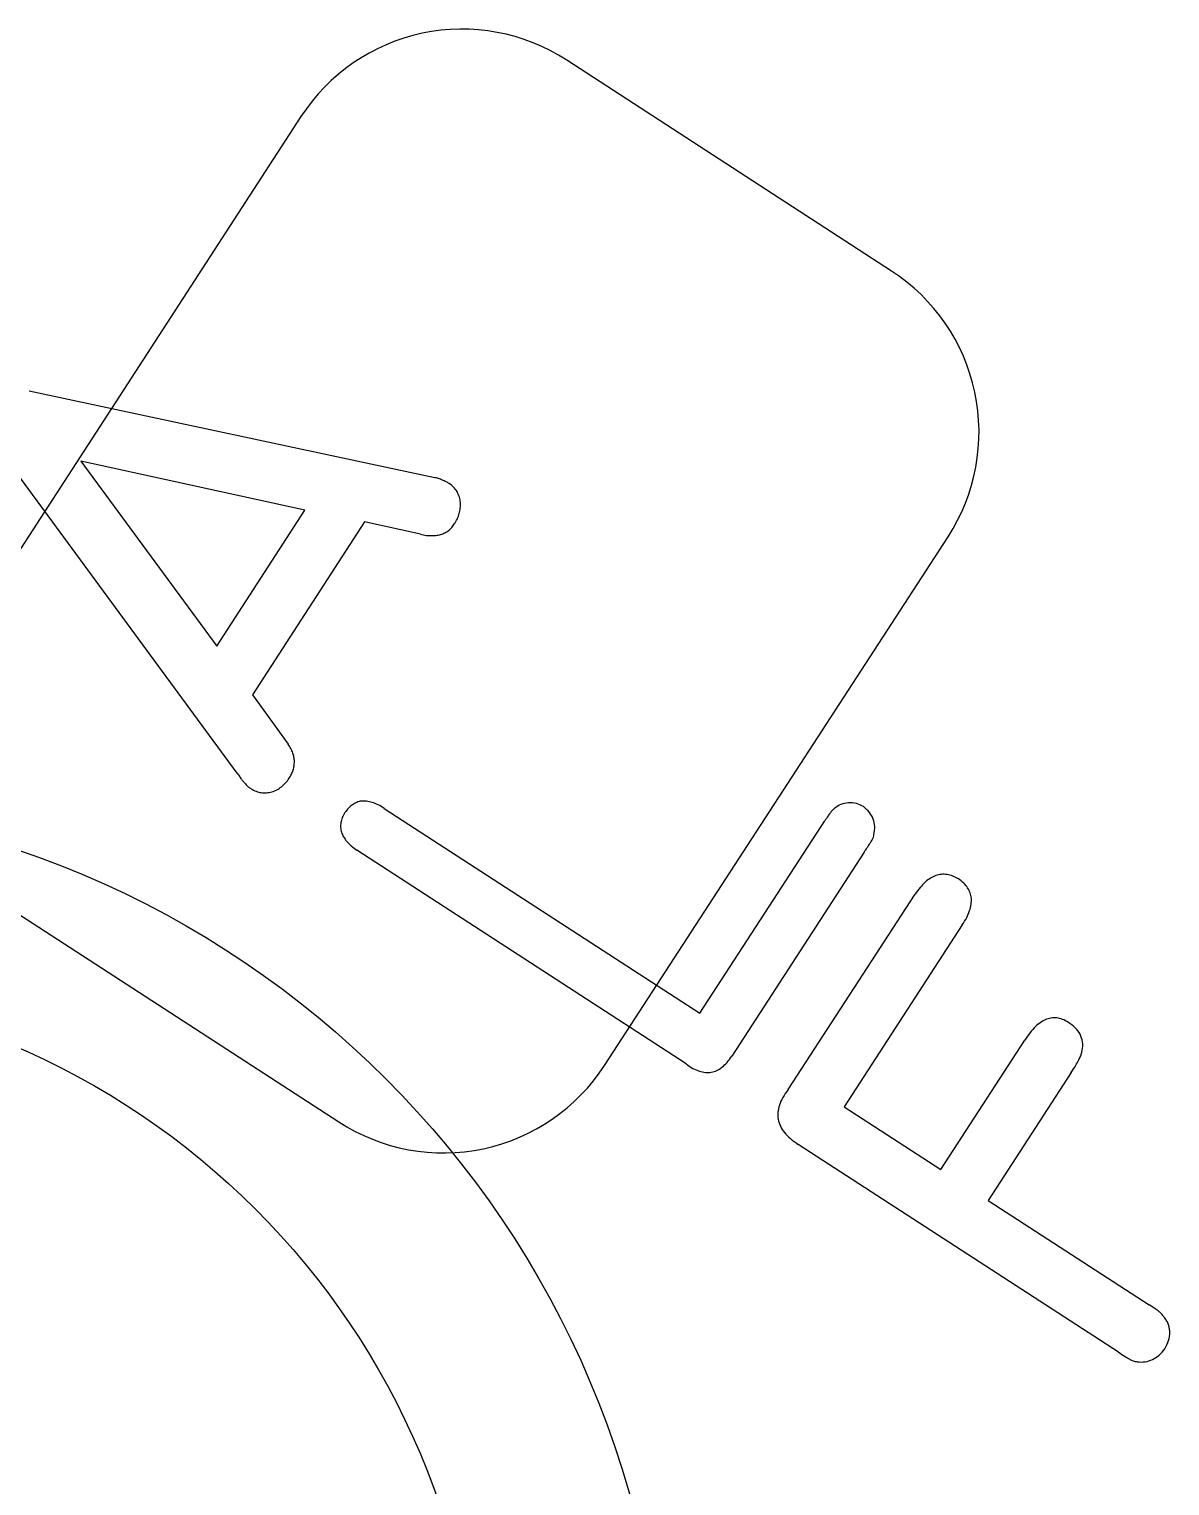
# Model space of a CAD drawing. Header units: millimetres. Extents: x -219 to 14, y 168 to 388.
# Drawn here: x -105.52 to -96.1, y 299.73 to 311.77 of the extents above; entities that cross this region are included whole.
import ezdxf

# ---------------------------------------------------------------- set-up
doc = ezdxf.new("R2010")
doc.units = ezdxf.units.MM
doc.layers.get('0').update_dxf_attribs({"linetype": 'CONTINUOUS'})

msp = doc.modelspace()

# ---------------------------------------------------------------- linework, layer by layer
for p, q in [((-105.524, 308.783), (-102.172, 308.068)), ((-103.806, 305.624), (-105.839, 308.392)), ((-102.752, 307.7), (-103.679, 306.272)), ((-102.291, 307.598), (-102.752, 307.7)), ((-103.679, 306.272), (-103.383, 305.864)), ((-102.589, 305.333), (-99.981, 303.64)), ((-99.981, 303.64), (-98.949, 305.229)), ((-100.094, 303.22), (-102.815, 304.986)), ((-98.624, 304.971), (-99.718, 303.285)), ((-99.253, 303.008), (-98.203, 304.624)), ((-97.813, 304.37), (-98.789, 302.866)), ((-97.99, 302.347), (-97.295, 303.418)), ((-96.913, 303.15), (-97.599, 302.093)), ((-98.789, 302.866), (-97.99, 302.347)), ((-96.523, 300.839), (-99.169, 302.556)), ((-97.599, 302.093), (-96.269, 301.23))]:
    msp.add_line(p, q)
msp.add_lwpolyline([(-97.931, 307.578, 0.414214), (-98.398, 309.774), (-101.082, 311.517, 0.414214), (-103.278, 311.05), (-106.116, 306.68, 0.414214), (-105.649, 304.484), (-102.965, 302.741, 0.414214), (-100.769, 303.208)], format="xyb", close=True)
msp.add_lwpolyline([(-105.096, 308.201), (-103.974, 306.674), (-103.245, 307.797)], close=True)
for radius in [7.874, 6.35]:
    msp.add_circle((-108.145, 297.531), radius)
for points, knots in [([(-102.052, 308.017), (-102.06, 308.022), (-102.079, 308.032), (-102.11, 308.046), (-102.141, 308.059), (-102.162, 308.065), (-102.172, 308.068)], [0, 0, 0, 0, 0.225997, 0.491418, 0.766256, 1, 1, 1, 1]), ([(-102.004, 307.694), (-101.995, 307.708), (-101.979, 307.736), (-101.966, 307.781), (-101.959, 307.826), (-101.96, 307.872), (-101.971, 307.915), (-101.989, 307.955), (-102.016, 307.99), (-102.04, 308.008), (-102.052, 308.017)], [0, 0, 0, 0, 0.134406, 0.263812, 0.388741, 0.514081, 0.63611, 0.756416, 0.874147, 1, 1, 1, 1]), ([(-102.291, 307.598), (-102.274, 307.594), (-102.243, 307.588), (-102.196, 307.586), (-102.154, 307.588), (-102.115, 307.598), (-102.081, 307.613), (-102.05, 307.634), (-102.024, 307.662), (-102.011, 307.683), (-102.004, 307.694)], [0, 0, 0, 0, 0.155712, 0.294933, 0.423708, 0.54252, 0.656478, 0.767676, 0.879718, 1, 1, 1, 1]), ([(-103.376, 305.581), (-103.369, 305.592), (-103.355, 305.614), (-103.342, 305.649), (-103.334, 305.684), (-103.331, 305.72), (-103.335, 305.755), (-103.345, 305.791), (-103.361, 305.828), (-103.376, 305.852), (-103.383, 305.864)], [0, 0, 0, 0, 0.130338, 0.252182, 0.370626, 0.488416, 0.604093, 0.72711, 0.858039, 1, 1, 1, 1]), ([(-103.806, 305.624), (-103.798, 305.614), (-103.785, 305.595), (-103.767, 305.569), (-103.75, 305.551), (-103.734, 305.531), (-103.715, 305.511), (-103.698, 305.5), (-103.69, 305.494)], [0, 0, 0, 0, 0.220157, 0.39487, 0.541435, 0.649468, 0.826608, 1, 1, 1, 1]), ([(-103.69, 305.494), (-103.676, 305.487), (-103.65, 305.472), (-103.606, 305.461), (-103.562, 305.461), (-103.519, 305.469), (-103.476, 305.485), (-103.439, 305.511), (-103.404, 305.542), (-103.385, 305.568), (-103.376, 305.581)], [0, 0, 0, 0, 0.127988, 0.249904, 0.36818, 0.490097, 0.615322, 0.739205, 0.865718, 1, 1, 1, 1]), ([(-102.589, 305.333), (-102.606, 305.343), (-102.638, 305.363), (-102.688, 305.382), (-102.734, 305.392), (-102.777, 305.395), (-102.817, 305.384), (-102.854, 305.364), (-102.887, 305.335), (-102.905, 305.311), (-102.914, 305.298)], [0, 0, 0, 0, 0.1591056, 0.3011485, 0.4262346, 0.5402261, 0.6480633, 0.7568009, 0.8714536, 1, 1, 1, 1]), ([(-98.869, 305.333), (-98.875, 305.327), (-98.888, 305.317), (-98.905, 305.295), (-98.926, 305.266), (-98.94, 305.243), (-98.949, 305.229)], [0, 0, 0, 0, 0.187553, 0.376242, 0.625932, 1, 1, 1, 1]), ([(-98.629, 305.347), (-98.649, 305.357), (-98.687, 305.377), (-98.753, 305.381), (-98.817, 305.369), (-98.851, 305.345), (-98.869, 305.333)], [0, 0, 0, 0, 0.251389, 0.506278, 0.756676, 1, 1, 1, 1]), ([(-98.543, 305.115), (-98.539, 305.137), (-98.532, 305.181), (-98.546, 305.245), (-98.578, 305.303), (-98.612, 305.332), (-98.629, 305.347)], [0, 0, 0, 0, 0.259647, 0.500227, 0.736166, 1, 1, 1, 1]), ([(-102.914, 305.298), (-102.922, 305.284), (-102.937, 305.258), (-102.95, 305.216), (-102.951, 305.175), (-102.945, 305.134), (-102.926, 305.095), (-102.898, 305.057), (-102.861, 305.019), (-102.831, 304.997), (-102.815, 304.986)], [0, 0, 0, 0, 0.126924, 0.242718, 0.351139, 0.459469, 0.575157, 0.698742, 0.839735, 1, 1, 1, 1]), ([(-98.624, 304.971), (-98.615, 304.984), (-98.601, 305.005), (-98.582, 305.035), (-98.568, 305.056), (-98.556, 305.076), (-98.547, 305.094), (-98.544, 305.108), (-98.543, 305.115)], [0, 0, 0, 0, 0.26677, 0.47526, 0.63411, 0.738474, 0.883794, 1, 1, 1, 1]), ([(-97.844, 304.749), (-97.86, 304.757), (-97.89, 304.774), (-97.938, 304.788), (-97.986, 304.789), (-98.033, 304.779), (-98.078, 304.757), (-98.122, 304.723), (-98.164, 304.678), (-98.19, 304.642), (-98.203, 304.624)], [0, 0, 0, 0, 0.124723, 0.238759, 0.348369, 0.45629, 0.57015, 0.695658, 0.839338, 1, 1, 1, 1]), ([(-97.813, 304.37), (-97.8, 304.39), (-97.776, 304.427), (-97.753, 304.485), (-97.739, 304.538), (-97.736, 304.589), (-97.746, 304.636), (-97.769, 304.678), (-97.8, 304.718), (-97.829, 304.738), (-97.844, 304.749)], [0, 0, 0, 0, 0.160822, 0.303607, 0.430121, 0.544897, 0.652145, 0.759141, 0.872467, 1, 1, 1, 1]), ([(-96.924, 303.556), (-96.94, 303.566), (-96.97, 303.585), (-97.02, 303.601), (-97.069, 303.602), (-97.118, 303.592), (-97.165, 303.567), (-97.21, 303.529), (-97.255, 303.479), (-97.281, 303.439), (-97.295, 303.418)], [0, 0, 0, 0, 0.1246782, 0.2354383, 0.340623, 0.4465014, 0.5588224, 0.6877477, 0.8339528, 1, 1, 1, 1]), ([(-96.825, 303.316), (-96.821, 303.339), (-96.814, 303.384), (-96.829, 303.452), (-96.867, 303.511), (-96.904, 303.54), (-96.924, 303.556)], [0, 0, 0, 0, 0.254544, 0.491372, 0.730048, 1, 1, 1, 1]), ([(-100.094, 303.22), (-100.076, 303.207), (-100.043, 303.183), (-99.988, 303.16), (-99.937, 303.148), (-99.887, 303.15), (-99.84, 303.165), (-99.796, 303.193), (-99.754, 303.234), (-99.731, 303.267), (-99.718, 303.285)], [0, 0, 0, 0, 0.148439, 0.277754, 0.394678, 0.503287, 0.610856, 0.724856, 0.853841, 1, 1, 1, 1]), ([(-96.913, 303.15), (-96.9, 303.17), (-96.878, 303.204), (-96.852, 303.25), (-96.835, 303.285), (-96.828, 303.306), (-96.825, 303.316)], [0, 0, 0, 0, 0.3775359, 0.6442928, 0.8380723, 1, 1, 1, 1]), ([(-99.253, 303.008), (-99.268, 302.987), (-99.297, 302.947), (-99.326, 302.883), (-99.34, 302.822), (-99.337, 302.762), (-99.318, 302.705), (-99.283, 302.651), (-99.233, 302.6), (-99.191, 302.571), (-99.169, 302.556)], [0, 0, 0, 0, 0.145923, 0.274015, 0.386439, 0.493493, 0.603026, 0.718993, 0.850301, 1, 1, 1, 1]), ([(-96.148, 301.131), (-96.154, 301.139), (-96.165, 301.154), (-96.189, 301.176), (-96.225, 301.2), (-96.252, 301.218), (-96.269, 301.23)], [0, 0, 0, 0, 0.1881523, 0.3683197, 0.6190206, 1, 1, 1, 1]), ([(-96.14, 300.867), (-96.128, 300.889), (-96.106, 300.932), (-96.096, 300.993), (-96.102, 301.039), (-96.11, 301.073), (-96.127, 301.103), (-96.141, 301.121), (-96.148, 301.131)], [0, 0, 0, 0, 0.260653, 0.512239, 0.635801, 0.756856, 0.8762, 1, 1, 1, 1]), ([(-96.523, 300.839), (-96.505, 300.826), (-96.474, 300.806), (-96.434, 300.781), (-96.401, 300.766), (-96.38, 300.761), (-96.369, 300.758)], [0, 0, 0, 0, 0.383777, 0.632586, 0.813059, 1, 1, 1, 1]), ([(-96.369, 300.758), (-96.347, 300.757), (-96.303, 300.755), (-96.24, 300.775), (-96.183, 300.812), (-96.155, 300.848), (-96.14, 300.867)], [0, 0, 0, 0, 0.250903, 0.48689, 0.729329, 1, 1, 1, 1])]:
    msp.add_open_spline(points, degree=3, knots=knots)

doc.saveas('drawing.dxf')
